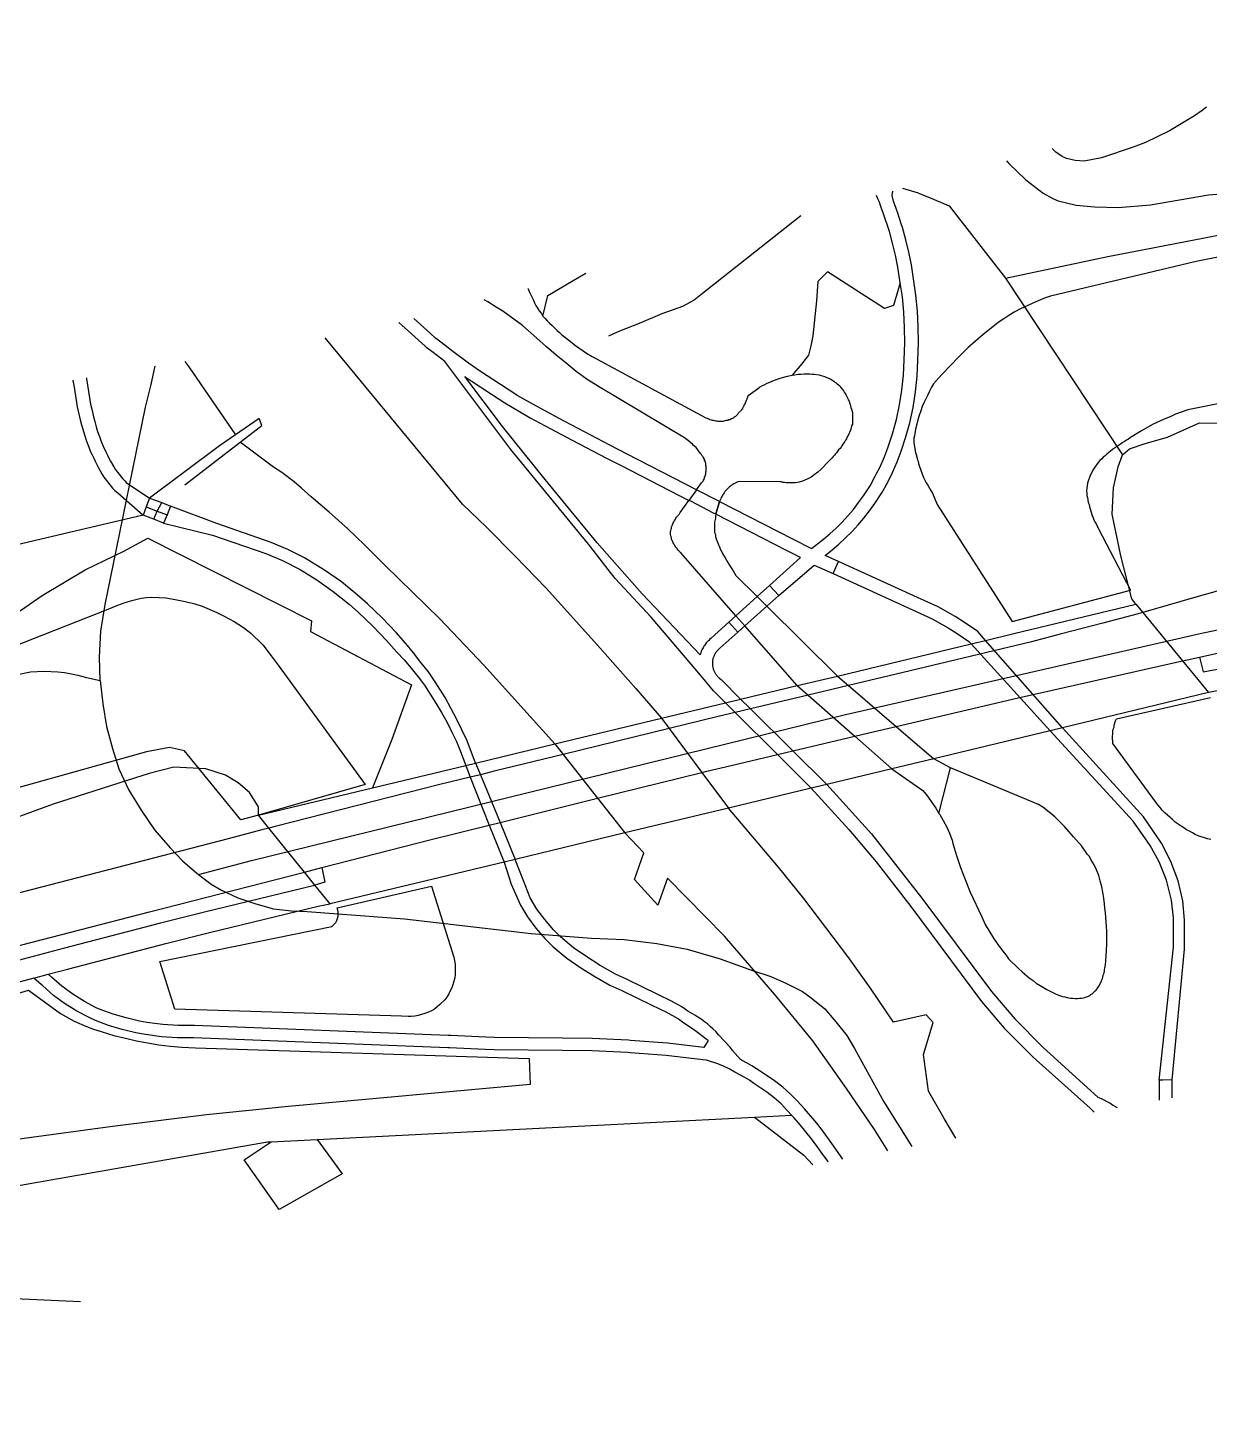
# Model space of a CAD drawing. Header units: millimetres. Extents: x 111502 to 977541, y 8702 to 1044108.
# Drawn here: x 974036.4 to 974208.9, y 473722.9 to 473924.1 of the extents above; entities that cross this region are included whole.
import ezdxf

# ---------------------------------------------------------------- set-up
doc = ezdxf.new("R2010")
doc.units = ezdxf.units.MM
doc.header["$LTSCALE"] = 0.25
doc.layers.add('X HVSS Site Background', color=8, linetype='Continuous')

# ---------------------------------------------------------------- blocks, each defined once
blk = doc.blocks.new('OS MAP')
at = {"layer": 'X HVSS Site Background'}
for points in [[(487843.15, 238341.91), (487850.9, 238343.95), (487937.4, 238365.2), (487989.4, 238377.05), (488000, 238379.3), (488041.55, 238388.2), (488073.7, 238394.65), (488078.6, 238395.65), (488095.2, 238399), (488111.8, 238402.7), (488117.55, 238403.95), (488121, 238404.75), (488146.95, 238410.15), (488179.5, 238416.4), (488208.02, 238421.15), (488240.8, 238426.6)], [(487961.12, 238446.07), (487961.46, 238445.68), (487963.93, 238443.28), (487966.46, 238441.31), (487967.87, 238440.55), (487968.66, 238440.22), (487971.27, 238439.58), (487973.97, 238439.33), (487977.39, 238439.26), (487982.15, 238439.64), (487990.58, 238441.1), (488004.69, 238442.2)], [(487978.03, 238403.14), (487979.05, 238404.04), (487981.35, 238404.8), (487984.63, 238405.72), (487989.28, 238407.8), (487992.36, 238407.78), (487998.27, 238409.52), (488011.95, 238412.15), (488026.1, 238413.9), (488038.4, 238417.04), (488055.01, 238419.94), (488068.81, 238422.82), (488083.92, 238427.95), (488091.59, 238432), (488095.85, 238434.47), (488098.07, 238436.6), (488101.5, 238441.97), (488105.3, 238447.2), (488106.3, 238448.58), (488092.3, 238465.5), (488091.82, 238465.37), (488089.01, 238464.6)], [(488000, 238433.6), (487988.8, 238431.35), (487967.55, 238426.3), (487966.65, 238426), (487965.75, 238425.6), (487964.85, 238425.25), (487963.15, 238424.45), (487962.3, 238424), (487961.45, 238423.5), (487960.7, 238423), (487959.9, 238422.45), (487957.65, 238420.65), (487956.95, 238420.05), (487956.2, 238419.4), (487955.5, 238418.8), (487954.15, 238417.45), (487951.65, 238414.85), (487950.45, 238413.5), (487950.15, 238413), (487949.85, 238412.45), (487949.6, 238411.9), (487949.35, 238411.3), (487949.05, 238410.75), (487948.8, 238410.2), (487948.6, 238409.55), (487948.35, 238408.9), (487948.15, 238408.25), (487948, 238407.6), (487947.8, 238406.9), (487947.7, 238406.2), (487947.65, 238405.9), (487947.6, 238405.55), (487947.6, 238404.9), (487947.8, 238403.5), (487947.9, 238403.2), (487948, 238402.85), (487948.05, 238402.5), (487948.2, 238402.2), (487948.25, 238401.9), (487948.4, 238401.45), (487949, 238399.85), (487949.4, 238399.05), (487949.6, 238398.7), (487949.85, 238398.3), (487950.05, 238397.95), (487950.3, 238397.55), (487951, 238395.9), (487961.95, 238378.8), (487979.2, 238383.4)], [(488000, 238412.2), (487987.6, 238409.7), (487985.8, 238409.1), (487985, 238408.7), (487984.1, 238408.35), (487982.4, 238407.55), (487980.8, 238406.65), (487979.2, 238405.65), (487978.9, 238405.45), (487978.6, 238405.3), (487978.35, 238405.1), (487978, 238404.9), (487977.75, 238404.7), (487976.85, 238404.1), (487976.6, 238403.9), (487976.3, 238403.7), (487976, 238403.45), (487975.75, 238403.25), (487975.5, 238403), (487975.2, 238402.8), (487975, 238402.55), (487974.75, 238402.3), (487974.5, 238402), (487974.1, 238401.5), (487973.7, 238400.9), (487973.25, 238400), (487973.05, 238399.3), (487972.95, 238399), (487972.9, 238398.6), (487972.85, 238398.3), (487972.8, 238397.9), (487972.85, 238397.6), (487972.85, 238397.2), (487972.95, 238396.9), (487973.05, 238396.2), (487973.15, 238395.9), (487973.2, 238395.55), (487973.3, 238395.25), (487973.4, 238394.9), (487973.6, 238394.3), (487973.75, 238393.95), (487973.85, 238393.65), (487974, 238393.35), (487974.2, 238393.05), (487974.5, 238392.45), (487979.2, 238383.4)], [(487990.28, 238453.89), (487989.67, 238453.42), (487988.57, 238452.64), (487984.91, 238450.42), (487981.41, 238448.73), (487979.59, 238448.06), (487974.99, 238446.47), (487972.42, 238446.02), (487971.14, 238446.09), (487969.88, 238446.41), (487969.25, 238446.69), (487968.3, 238447.34), (487967.78, 238447.85)], [(487960.96, 238428.92), (487975.91, 238432.07), (487996.84, 238436.14), (488003.32, 238437.25), (488008.57, 238438.33), (488018.44, 238440.22), (488025.03, 238441.45), (488031.52, 238442.76), (488038.18, 238443.89), (488043.08, 238445.07), (488044.56, 238445.54), (488046.34, 238446.11), (488058.74, 238449.59), (488059.25, 238451.39)], [(487936.58, 238387.55), (487934.61, 238388.45), (487935.65, 238389.26), (487936.65, 238390.12), (487937.62, 238391.01), (487938.55, 238391.94), (487939.44, 238392.91), (487940.3, 238393.92), (487941.11, 238394.96), (487941.88, 238396.03), (487942.9, 238397.61), (487943.72, 238399.07), (487944.46, 238400.56), (487945.13, 238402.1), (487945.72, 238403.66), (487946.38, 238405.62), (487946.99, 238407.83), (487947.46, 238410.07), (487947.8, 238412.33), (487948.04, 238414.62), (487948.18, 238416.91), (487948.25, 238419.47), (487948.23, 238421.8), (487948.11, 238424.13), (487947.89, 238426.45), (487947.22, 238430.87), (487946.84, 238432.71), (487946.41, 238434.53), (487945.91, 238436.34), (487945.74, 238436.86), (487945.23, 238438.4), (487945, 238439.1), (487944.8, 238439.64), (487944.61, 238440.18), (487944.42, 238440.99), (487944.52, 238441.61)], [(487948.28, 238441.34), (487945.99, 238442.01)], [(487945.59, 238428.23), (487945.25, 238430.52), (487944.89, 238432.28), (487944.47, 238434.03), (487944, 238435.76), (487943.11, 238438.44), (487942.92, 238438.96), (487942.73, 238439.51), (487942.54, 238440.02), (487942.34, 238440.51), (487942.15, 238440.98)], [(487948.28, 238441.34), (487949.61, 238440.78), (487952.72, 238439.47), (487960.96, 238428.92)], [(487931.1, 238438.02), (487916.5, 238426.5), (487915.5, 238425.7), (487913.8, 238424.8), (487910.8, 238423.7), (487907.5, 238422.3), (487904.6, 238421.2), (487903, 238420.45)], [(487893.4, 238423.4), (487894.14, 238426.4), (487897.84, 238428.59), (487899.68, 238429.65)], [(487945.59, 238428.23), (487944.62, 238424.95), (487943.3, 238424.49), (487934.98, 238429.85), (487933.55, 238428.43), (487933.36, 238425.61), (487932.84, 238420.49), (487932.55, 238419.03), (487932.19, 238417.69), (487931.17, 238416.37), (487929.8, 238414.75)], [(487891.23, 238427.42), (487891.25, 238427.35), (487891.35, 238427.15), (487891.4, 238427), (487892, 238425.8), (487892.2, 238425.35), (487892.4, 238424.95), (487892.9, 238424.15), (487893.15, 238423.8), (487893.4, 238423.4)], [(487919.22, 238396.34), (487929.97, 238390.83), (487932.64, 238389.46), (487934.38, 238390.81), (487935.32, 238391.62), (487936.24, 238392.45), (487937.11, 238393.32), (487937.94, 238394.23), (487938.75, 238395.18), (487939.51, 238396.16), (487940.23, 238397.16), (487941.19, 238398.64), (487941.95, 238400.01), (487942.15, 238400.41), (487942.65, 238401.4), (487943.28, 238402.85), (487943.84, 238404.33), (487944.47, 238406.21), (487945.05, 238408.3), (487945.49, 238410.42), (487945.82, 238412.58), (487946.05, 238414.79), (487946.18, 238417), (487946.25, 238419.49), (487946.23, 238421.74), (487946.11, 238423.98), (487945.9, 238426.21), (487945.59, 238428.23)], [(487960.96, 238428.92), (487978.03, 238403.14)], [(487915.87, 238398.05), (487916.6, 238399.05), (487916.7, 238399.15), (487916.8, 238399.3), (487916.85, 238399.45), (487916.95, 238399.6), (487917, 238399.75), (487917, 238399.9), (487917.1, 238400.05), (487917.2, 238400.35), (487917.2, 238400.65), (487917.25, 238400.8), (487917.25, 238401.45), (487917.2, 238401.6), (487917.2, 238401.9), (487917.1, 238402.2), (487917, 238402.35), (487917, 238402.5), (487916.8, 238402.8), (487916.75, 238402.9), (487916.65, 238403.05), (487916.6, 238403.2), (487916.4, 238403.4), (487915.8, 238404.2), (487915.4, 238404.5), (487915.25, 238404.7), (487915.05, 238404.85), (487914.7, 238405.2), (487914.3, 238405.5), (487914.1, 238405.6), (487901.55, 238413.1), (487899.9, 238414.15), (487898.3, 238415.3), (487896.8, 238416.5), (487895.35, 238417.7), (487893.95, 238418.9), (487892.55, 238420.15), (487890.45, 238422), (487887.6, 238424.1), (487886.6, 238424.7), (487885.4, 238425.45), (487884.86, 238425.74)], [(487893.4, 238423.4), (487893.75, 238423.05), (487894.05, 238422.7), (487894.4, 238422.35), (487894.8, 238422), (487895.5, 238421.3), (487895.85, 238421), (487896.2, 238420.65), (487896.6, 238420.35), (487897, 238420), (487898.2, 238419.1), (487899.8, 238418), (487900.6, 238417.5), (487917.2, 238408.55), (487917.4, 238408.5), (487917.5, 238408.45), (487917.65, 238408.4), (487917.8, 238408.3), (487918, 238408.25), (487918.15, 238408.2), (487918.3, 238408.2), (487918.6, 238408.1), (487918.8, 238408.1), (487918.95, 238408.05), (487919.75, 238408.05), (487920.2, 238408.2), (487920.4, 238408.2), (487920.55, 238408.3), (487920.7, 238408.3), (487920.85, 238408.4), (487921.15, 238408.5), (487921.3, 238408.6), (487921.4, 238408.7), (487921.6, 238408.8), (487921.9, 238409.1), (487922, 238409.25), (487922.4, 238409.65), (487922.45, 238409.8), (487922.6, 238409.9), (487922.65, 238410.1), (487922.75, 238410.2), (487922.8, 238410.4), (487922.95, 238410.6), (487923.15, 238411.1), (487923.25, 238411.3), (487923.35, 238411.55), (487923.4, 238411.8), (487923.75, 238412.05), (487924.05, 238412.3), (487924.4, 238412.55), (487924.75, 238412.75), (487925.05, 238413), (487925.4, 238413.2), (487925.8, 238413.4), (487926.15, 238413.6), (487926.55, 238413.75), (487927.25, 238414.05), (487928.05, 238414.35), (487928.95, 238414.55), (487929.35, 238414.65), (487929.8, 238414.75)], [(487920.07, 238366.94), (487918.32, 238368.71), (487916.71, 238370.62), (487909.23, 238379.47), (487903.98, 238385.08), (487900.06, 238390.1), (487888.76, 238403.94), (487879.12, 238416.76), (487877.21, 238418.21), (487876.53, 238418.73), (487876.24, 238418.99), (487874.26, 238420.78), (487872.4, 238422.45)], [(487915.87, 238398.05), (487905.72, 238403.25), (487903.2, 238404.57), (487899.52, 238406.49), (487895.82, 238408.42), (487892.47, 238410.22), (487889.76, 238411.77), (487887.24, 238413.39), (487884.33, 238415.28), (487882.56, 238416.52), (487880.3, 238418.24), (487879.61, 238418.76), (487878.53, 238419.59), (487877.74, 238420.19), (487877.01, 238420.85), (487876.06, 238421.71), (487874.59, 238423.03)], [(487881.7, 238395.95), (487861.65, 238420.24)], [(487828.8, 238370.2), (487828.7, 238373.6), (487828.9, 238377.4), (487829.5, 238381.3), (487830.3, 238385.1), (487835.4, 238410.1), (487836.2, 238413.2), (487836.8, 238416.06)], [(487841.13, 238416.78), (487841.75, 238416), (487848.55, 238406.05)], [(487824.8, 238414.04), (487824.8, 238414), (487825, 238413), (487825.45, 238410.15), (487825.85, 238408.25), (487826.05, 238407.5), (487826.55, 238405.9), (487826.8, 238405.15), (487827.1, 238404.4), (487827.4, 238403.6), (487827.6, 238403.15), (487827.85, 238402.65), (487828.05, 238402.2), (487828.3, 238401.75), (487828.55, 238401.25), (487829.05, 238400.35), (487829.35, 238399.9), (487830.25, 238398.7), (487830.6, 238398.3), (487830.95, 238397.95), (487831.35, 238397.6), (487835.05, 238394.35)], [(487826.79, 238414.37), (487826.8, 238414.25), (487826.95, 238413.3), (487827.1, 238412.4), (487827.25, 238411.45), (487827.4, 238410.55), (487827.6, 238409.6), (487827.8, 238408.7), (487828, 238408), (487828.2, 238407.25), (487828.4, 238406.55), (487828.7, 238405.8), (487828.95, 238405.1), (487829.25, 238404.4), (487829.65, 238403.5), (487829.85, 238403.1), (487830.05, 238402.65), (487830.3, 238402.2), (487830.8, 238401.4), (487831, 238401.05), (487831.25, 238400.65), (487831.55, 238400.3), (487831.8, 238400), (487832.1, 238399.65), (487832.4, 238399.35), (487832.6, 238399.1), (487836, 238396.8)], [(487920.56, 238378.72), (487918.01, 238376.4), (487917.93, 238376.34), (487917.75, 238376.18), (487917.63, 238376.06), (487917.55, 238375.98), (487917.43, 238375.86), (487917.27, 238375.68), (487917.09, 238375.44), (487917, 238375.3), (487916.93, 238375.2), (487916.8, 238374.98), (487916.72, 238374.81), (487916.65, 238374.68), (487916.55, 238374.47), (487916.46, 238374.21), (487916.43, 238374.1), (487916.37, 238373.94), (487907.9, 238382.87), (487901.36, 238390.29), (487893.75, 238399.53), (487887.53, 238407.26), (487882.03, 238414.56), (487882.09, 238414.52), (487882.94, 238413.92), (487885.91, 238411.99), (487887.89, 238410.71), (487889.99, 238409.45), (487891.58, 238408.54), (487893.76, 238407.36), (487897.71, 238405.29), (487902.72, 238402.67), (487904.85, 238401.56), (487914.74, 238396.49)], [(487929.8, 238414.75), (487930.2, 238414.8), (487930.65, 238414.9), (487931.1, 238414.9), (487931.55, 238414.95), (487932.4, 238414.95), (487932.75, 238414.9), (487933.05, 238414.9), (487933.75, 238414.8), (487934.05, 238414.7), (487934.4, 238414.6), (487935, 238414.4), (487935.35, 238414.25), (487935.6, 238414.1), (487935.9, 238413.9), (487936.05, 238413.75), (487936.25, 238413.65), (487936.4, 238413.5), (487936.6, 238413.35), (487936.75, 238413.2), (487936.85, 238413), (487937.15, 238412.7), (487937.3, 238412.5), (487937.4, 238412.3), (487937.55, 238412.1), (487937.65, 238411.95), (487937.95, 238411.35), (487938, 238411.15), (487938.15, 238410.95), (487938.2, 238410.75), (487938.3, 238410.5), (487938.35, 238410.3), (487938.4, 238410.05), (487938.5, 238409.8), (487938.6, 238409.3), (487938.6, 238407.6), (487938.5, 238407.35), (487938.45, 238407.1), (487938.4, 238406.9), (487938.2, 238406.4), (487938.1, 238406.2), (487938, 238405.95), (487937.85, 238405.75), (487937.75, 238405.5), (487937.6, 238405.3), (487937.5, 238405.1), (487937.2, 238404.7), (487937.05, 238404.45), (487936.95, 238404.25), (487936.8, 238404.05), (487936.6, 238403.85), (487936.3, 238403.45), (487936.15, 238403.3), (487936, 238403.1), (487935.8, 238402.9), (487935.65, 238402.7), (487934.8, 238401.85), (487934.4, 238401.4), (487934, 238401), (487933.55, 238400.6), (487933.05, 238400.2), (487932.6, 238399.9), (487932, 238399.6), (487931.75, 238399.5), (487931.45, 238399.35), (487931.2, 238399.25), (487930.85, 238399.15), (487930.6, 238399.1), (487930.25, 238399.05), (487928.95, 238399.05), (487928.7, 238399.1), (487928.45, 238399.1), (487928.25, 238399.2), (487928.05, 238399.2), (487922.1, 238399.25), (487921.9, 238399.2), (487921.3, 238398.9), (487921.15, 238398.8), (487920.95, 238398.7), (487920.8, 238398.55), (487920.6, 238398.4), (487920, 238397.8), (487919.9, 238397.6), (487919.8, 238397.45), (487919.65, 238397.25), (487919.6, 238397.1), (487919.45, 238396.9), (487919.4, 238396.7), (487919.22, 238396.34)], [(487852, 238408.45), (487848.55, 238406.05)], [(487849.25, 238405), (487852.4, 238407.4), (487852, 238408.45)], [(487848.55, 238406.05), (487846.2, 238404.45), (487836, 238396.8)], [(487841.15, 238398.78), (487849.25, 238405)], [(487895.15, 238360.95), (487884.8, 238372.45), (487878.4, 238379.2), (487870.4, 238387), (487867.4, 238390), (487864.95, 238392.35), (487862.2, 238394.75), (487859.6, 238397), (487858.2, 238398.3), (487857.1, 238399.2), (487855.3, 238400.55), (487854.1, 238401.35), (487850.2, 238404.25), (487849.25, 238405)], [(487980, 238381.35), (487979.39, 238382.14), (487977.8, 238388.42), (487976.51, 238394.47), (487976.74, 238398.32), (487977.42, 238401.37), (487978.03, 238403.14)], [(488068, 238400.3), (488027.75, 238391.95), (488022.2, 238390.75), (488014.25, 238389), (488007.8, 238387.5), (488000, 238385.5), (487996.35, 238384.5), (487988.4, 238382.25), (487981, 238380.14)], [(487915.87, 238398.05), (487914.74, 238396.49)], [(487915.87, 238398.05), (487914.74, 238396.49)], [(487919.22, 238396.34), (487915.87, 238398.05)], [(487835.5, 238395.55), (487835.05, 238394.35)], [(487836, 238396.8), (487835.5, 238395.55)], [(487835.5, 238395.55), (487837.11, 238394.94)], [(487836, 238396.8), (487837.8, 238396.2)], [(487837.11, 238394.94), (487837.8, 238396.2)], [(487837.8, 238396.2), (487839.05, 238395.65)], [(487839.05, 238395.65), (487838.55, 238394.4)], [(487883.6, 238358.15), (487882.35, 238361.4), (487881.6, 238363), (487880.8, 238364.6), (487880, 238366.15), (487879.15, 238367.7), (487877.7, 238370), (487876.7, 238371.45), (487875.6, 238372.85), (487874.55, 238374.25), (487873.4, 238375.6), (487872, 238377.2), (487869.95, 238379.35), (487867.8, 238381.4), (487866.3, 238382.7), (487864, 238384.6), (487861.55, 238386.3), (487859, 238387.85), (487858.6, 238388.1), (487856.2, 238389.3), (487853.75, 238390.35), (487845.8, 238393.1), (487839.05, 238395.65)], [(487881.7, 238395.95), (487885.2, 238392.6), (487889.4, 238388.35), (487893.9, 238383.7), (487901.4, 238375.35), (487907, 238369.05), (487910.75, 238364.7)], [(487921.61, 238379.66), (487913.6, 238388.8), (487913.45, 238388.9), (487913.4, 238389), (487913.15, 238389.25), (487913.05, 238389.4), (487913, 238389.5), (487912.85, 238389.6), (487912.8, 238389.75), (487912.7, 238389.9), (487912.6, 238390), (487912.55, 238390.15), (487912.45, 238390.3), (487912.35, 238390.6), (487912.25, 238390.7), (487912.2, 238390.9), (487912.15, 238391.2), (487912.1, 238391.3), (487912.05, 238391.5), (487912.05, 238391.95), (487912.1, 238392.1), (487912.15, 238392.3), (487912.2, 238392.45), (487912.2, 238392.6), (487912.25, 238392.75), (487912.35, 238392.9), (487912.45, 238393.2), (487912.55, 238393.35), (487912.6, 238393.5), (487912.7, 238393.6), (487912.8, 238393.75), (487912.85, 238393.9), (487912.95, 238394.05), (487913.05, 238394.15), (487913.15, 238394.3), (487913.2, 238394.4), (487913.35, 238394.55), (487913.45, 238394.7), (487914.74, 238396.49)], [(487918.65, 238394.5), (487918.35, 238394.65), (487915, 238396.36), (487914.74, 238396.49)], [(487919.22, 238396.34), (487918.65, 238394.5)], [(487918.65, 238394.5), (487919.22, 238396.34)], [(487835.05, 238394.35), (487786.45, 238382.9), (487785.97, 238382.76)], [(487836.61, 238393.73), (487835.05, 238394.35)], [(487836.61, 238393.73), (487837.11, 238394.94)], [(487838.05, 238393.15), (487836.61, 238393.73)], [(487837.11, 238394.94), (487838.55, 238394.4)], [(487838.55, 238394.4), (487838.05, 238393.15)], [(487838.05, 238393.15), (487845.2, 238391.4), (487853, 238388.75), (487855.4, 238387.7), (487858, 238386.4), (487860.4, 238384.9), (487862.8, 238383.2), (487865.15, 238381.35), (487866.5, 238380.15), (487868.6, 238378.15), (487870.6, 238376.05), (487872.1, 238374.35), (487873.15, 238373.2), (487874.2, 238372), (487874.78, 238371.28), (487875.2, 238370.75), (487876.15, 238369.5), (487877.8, 238366.9), (487878.6, 238365.55), (487879.4, 238364.15), (487880.1, 238362.75), (487880.8, 238361.3), (487881.4, 238359.85), (487882.15, 238357.8)], [(487918.65, 238394.5), (487918.6, 238394.2), (487918.6, 238393.9), (487918.5, 238393.3), (487918.5, 238391.8), (487918.6, 238391.5), (487918.6, 238391.2), (487918.7, 238390.9), (487919.1, 238389.9), (487919.2, 238389.7), (487919.4, 238389.2), (487919.55, 238389), (487919.65, 238388.75), (487920.05, 238388.1), (487920.4, 238387.45), (487920.8, 238386.8), (487921.2, 238386.2), (487921.6, 238385.55), (487924.72, 238382.46)], [(487926.52, 238384.08), (487931.04, 238388.15), (487929.1, 238389.14), (487918.65, 238394.5)], [(487849.31, 238349.88), (487841.08, 238359.95), (487838.89, 238360.43), (487835.58, 238359.8), (487807.31, 238351.89)], [(487814.5, 238378.59), (487820.32, 238382.61), (487826.59, 238386.36), (487832.23, 238389.09), (487835.73, 238391), (487859.64, 238378.92), (487859.5, 238377.37), (487874.23, 238369.57), (487871.35, 238361.61), (487868.55, 238354.54)], [(487927.86, 238382.62), (487933.05, 238387.04), (487935.78, 238385.8)], [(487935.78, 238385.8), (487936.58, 238387.55)], [(487958.05, 238376.06), (487956.91, 238377.35), (487955.12, 238378.59), (487953.59, 238379.56), (487951.13, 238380.94), (487948.09, 238382.32), (487936.58, 238387.55)], [(487935.78, 238385.8), (487950.26, 238379.22), (487952.6, 238377.9), (487954.05, 238376.98), (487955.62, 238375.9), (487955.93, 238375.55)], [(487989.3, 238373.6), (487999.75, 238375.95), (488000, 238376), (488016, 238379.45), (488030.05, 238382.55), (488049.6, 238386.6), (488050.9, 238386.75), (488052.6, 238386.95), (488054.4, 238386.95), (488056.15, 238386.8), (488057.9, 238386.5), (488059.4, 238386.1), (488061, 238385.5), (488062.6, 238384.75), (488064.2, 238383.85), (488065.38, 238383.01)], [(487924.72, 238382.46), (487926.52, 238384.08)], [(487926.52, 238384.08), (487927.86, 238382.62)], [(487795.8, 238367.2), (487829.96, 238380.63), (487831.15, 238381.1), (487832.15, 238381.5), (487833.42, 238381.89), (487834.8, 238382.2), (487835.55, 238382.3), (487836.35, 238382.35), (487837.4, 238382.3), (487838.4, 238382.25), (487839.76, 238382.05), (487841.21, 238381.75), (487842.6, 238381.4), (487843.7, 238381.05), (487845.8, 238380.15), (487846.89, 238379.58), (487848.35, 238378.8), (487849.7, 238377.95), (487850.8, 238377.1), (487852.55, 238375.4), (487853.75, 238373.82), (487854.77, 238372.43), (487856.46, 238370.11), (487858.81, 238366.89), (487867.5, 238355), (487851.9, 238350.55)], [(487921.61, 238379.66), (487924.72, 238382.46)], [(487926.13, 238381.07), (487922.9, 238378.19)], [(487924.72, 238382.46), (487926.13, 238381.07)], [(487927.86, 238382.62), (487926.13, 238381.07)], [(487926.13, 238381.07), (487936.45, 238370.85)], [(487958.05, 238376.06), (487962.16, 238377.05), (487980, 238381.35)], [(487980, 238381.35), (487981, 238380.14)], [(487981, 238380.14), (487980.35, 238379.95), (487975.15, 238378.55), (487968.95, 238376.95), (487964.75, 238375.85), (487946, 238371.35), (487938.06, 238369.47), (487932.13, 238368.06), (487923.71, 238366.07), (487921.48, 238365.54), (487919.2, 238365), (487911.86, 238363.2), (487896.36, 238359.41), (487886.3, 238356.95), (487884.3, 238356.45), (487882.83, 238356.09), (487878.4, 238355), (487854.35, 238348.9), (487853.42, 238348.66)], [(487920.56, 238378.72), (487921.61, 238379.66)], [(487922.9, 238378.19), (487921.61, 238379.66)], [(487981, 238380.14), (487986.82, 238373.05)], [(487989.3, 238373.6), (487989.8, 238371.45), (488000, 238373.35)], [(487921.88, 238377.28), (487919.27, 238374.91), (487919.18, 238374.84), (487919.09, 238374.76), (487919.01, 238374.68), (487918.93, 238374.6), (487918.85, 238374.52), (487918.77, 238374.43), (487918.7, 238374.34), (487918.64, 238374.24), (487918.57, 238374.14), (487918.51, 238374.04), (487918.46, 238373.94), (487918.41, 238373.84), (487918.36, 238373.73), (487918.32, 238373.62), (487918.29, 238373.51), (487918.25, 238373.4), (487918.22, 238373.26), (487918.2, 238373.15), (487918.18, 238373.03), (487918.17, 238372.92), (487918.17, 238372.8), (487918.17, 238372.69), (487918.17, 238372.57), (487918.18, 238372.46), (487918.19, 238372.34), (487918.21, 238372.23), (487918.24, 238372.11), (487918.26, 238372), (487918.3, 238371.89), (487918.33, 238371.78), (487918.37, 238371.67), (487918.42, 238371.57), (487918.47, 238371.46), (487918.52, 238371.36), (487918.58, 238371.26), (487918.64, 238371.16), (487918.7, 238371.07), (487918.77, 238370.97), (487918.85, 238370.88), (487918.92, 238370.8), (487919, 238370.71), (487919.09, 238370.63), (487919.17, 238370.56), (487919.26, 238370.48), (487919.44, 238370.36), (487922.29, 238367.47)], [(487921.88, 238377.28), (487920.56, 238378.72)], [(487922.9, 238378.19), (487921.88, 238377.28)], [(487930.55, 238369.45), (487922.9, 238378.19)], [(487936.45, 238370.85), (487955.93, 238375.55)], [(487955.93, 238375.55), (487958.05, 238376.06)], [(487967.49, 238362.86), (487955.93, 238375.55)], [(487969.27, 238363.29), (487958.05, 238376.06)], [(488000, 238370.2), (487990.6, 238368.45)], [(487861.15, 238342.9), (487877.1, 238347), (487885.6, 238349.1), (487887.18, 238349.49), (487901.41, 238353.01), (487916.63, 238356.77), (487917.35, 238356.95), (487920.9, 238357.8), (487927.66, 238359.4), (487929.9, 238359.93), (487938.94, 238362.06), (487941, 238362.55), (487945, 238363.49), (487962.8, 238367.65), (487967.6, 238368.75), (487986.82, 238373.05)], [(487986.82, 238373.05), (487989.3, 238373.6)], [(487986.82, 238373.05), (487990.6, 238368.45)], [(487816.95, 238371.15), (487818.6, 238371.45), (487820.6, 238371.55), (487822.6, 238371.45), (487823.6, 238371.35), (487824.6, 238371.2), (487825.55, 238371), (487826.8, 238370.65), (487828.8, 238370.2)], [(487828.8, 238370.2), (487829.2, 238366.8), (487829.7, 238363.5), (487830.6, 238360.3), (487831.5, 238357.3), (487833, 238354.2), (487834.8, 238351.3), (487836.7, 238348.4), (487839, 238345.8), (487840.8, 238343.9), (487842.9, 238342.1), (487843.15, 238341.91)], [(487922.29, 238367.47), (487930.55, 238369.45)], [(487930.55, 238369.45), (487936.45, 238370.85)], [(487930.55, 238369.45), (487932.13, 238368.06), (487938.94, 238362.06), (487944.35, 238357.3)], [(487936.45, 238370.85), (487938.06, 238369.47), (487945, 238363.49), (487950.5, 238358.75)], [(487910.75, 238364.7), (487920.07, 238366.94)], [(487920.07, 238366.94), (487922.29, 238367.47)], [(487920.07, 238366.94), (487921.48, 238365.54), (487927.66, 238359.4), (487932.61, 238354.47)], [(487922.29, 238367.47), (487923.71, 238366.07), (487929.9, 238359.93), (487934.87, 238355.01)], [(487990.6, 238368.45), (487969.27, 238363.29)], [(487990.95, 238347), (487990.45, 238347.1), (487989.1, 238347.55), (487988.65, 238347.75), (487988.25, 238347.95), (487987.8, 238348.2), (487987.4, 238348.4), (487987, 238348.7), (487986.6, 238348.95), (487986.15, 238349.25), (487985.75, 238349.55), (487985.35, 238349.9), (487985, 238350.2), (487984.2, 238350.9), (487983.85, 238351.3), (487983.55, 238351.65), (487983.2, 238352.05), (487982.9, 238352.45), (487976.65, 238361), (487976.65, 238361.35), (487976.6, 238361.7), (487976.6, 238362.05), (487976.65, 238362.4), (487976.65, 238362.75), (487976.7, 238363.1), (487976.8, 238363.4), (487976.8, 238363.7), (487977, 238364.3), (487977.15, 238364.6), (487990.9, 238367.7)], [(487895.15, 238360.95), (487910.75, 238364.7)], [(487910.75, 238364.7), (487911.86, 238363.2), (487916.63, 238356.77), (487920.5, 238351.55)], [(487969.27, 238363.29), (487967.49, 238362.86)], [(487985.3, 238311.9), (487987.08, 238331), (487987.1, 238335.2), (487986.85, 238338.05), (487986.16, 238340.97), (487985.11, 238343.8), (487983.72, 238346.46), (487981.12, 238350.32), (487969.27, 238363.29)], [(487883.6, 238358.15), (487895.15, 238360.95)], [(487895.15, 238360.95), (487896.36, 238359.41), (487901.41, 238353.01), (487905.4, 238347.95)], [(487967.49, 238362.86), (487950.5, 238358.75)], [(487983.4, 238311.85), (487985.5, 238331.29), (487985.49, 238335.56), (487985.21, 238338.14), (487984.47, 238341.04), (487983.37, 238343.74), (487982.06, 238346.1), (487979.6, 238349.67), (487967.49, 238362.86)], [(487851.9, 238350.55), (487851.9, 238351.75), (487850.6, 238353.85), (487848.96, 238355.28), (487847.1, 238356.4), (487844.2, 238357.3), (487839.54, 238357.54), (487835.96, 238356.64), (487832.74, 238355.62), (487821.92, 238352.15), (487812.57, 238348.74), (487801.46, 238344.91), (487792, 238341.9), (487779, 238338.2), (487766.55, 238335), (487740.55, 238329), (487723.2, 238325.45), (487719.15, 238324.65), (487715, 238323.95), (487692, 238322.25), (487658.8, 238320.1), (487623.05, 238318.65), (487622, 238319.2)], [(487868.55, 238354.54), (487882.15, 238357.8)], [(487882.15, 238357.8), (487883.6, 238358.15)], [(487882.15, 238357.8), (487882.83, 238356.09), (487885.6, 238349.1), (487887.75, 238343.7)], [(487883.6, 238358.15), (487884.3, 238356.45), (487887.18, 238349.49), (487889.4, 238344.1)], [(487944.35, 238357.3), (487934.87, 238355.01)], [(487950.5, 238358.75), (487944.35, 238357.3)], [(487944.35, 238357.3), (487948.9, 238354.15), (487949.55, 238353.3), (487950.2, 238352.4), (487950.8, 238351.55), (487951.25, 238350.81)], [(487952.95, 238357.45), (487950.5, 238358.75)], [(487951.25, 238350.81), (487952.95, 238357.45)], [(487951.25, 238350.81), (487951.35, 238350.65), (487951.85, 238349.75), (487952.4, 238348.8), (487952.8, 238347.9), (487953, 238347.4), (487953.15, 238346.9), (487953.25, 238346.4), (487953.8, 238344.65), (487954.4, 238342.9), (487955.05, 238341.15), (487955.8, 238339.3), (487957.5, 238335.7), (487958, 238334.6), (487959.2, 238332.6), (487959.85, 238331.65), (487960.55, 238330.7), (487961, 238330.15), (487961.4, 238329.6), (487962.85, 238328.15), (487963.4, 238327.7), (487964.4, 238326.8), (487965, 238326.4), (487965.45, 238326.05), (487966, 238325.7), (487967, 238325.1), (487967.6, 238324.8), (487968.15, 238324.5), (487968.7, 238324.3), (487969.3, 238324.1), (487969.6, 238324.05), (487969.9, 238323.95), (487970.5, 238323.85), (487970.8, 238323.85), (487971.15, 238323.8), (487971.45, 238323.8), (487971.75, 238323.85), (487972.05, 238323.85), (487972.4, 238323.9), (487972.65, 238324), (487972.8, 238324.05), (487973, 238324.1), (487973.15, 238324.2), (487973.25, 238324.25), (487973.4, 238324.35), (487973.6, 238324.45), (487974.05, 238324.9), (487974.2, 238325), (487974.6, 238325.6), (487974.95, 238326.3), (487975, 238326.5), (487975.1, 238326.7), (487975.15, 238326.9), (487975.2, 238327.15), (487975.25, 238327.35), (487975.35, 238327.55), (487975.4, 238327.8), (487975.4, 238328), (487975.45, 238328.2), (487975.55, 238328.7), (487975.55, 238328.9), (487975.6, 238329.1), (487975.6, 238329.6), (487975.65, 238329.8), (487975.65, 238330.25), (487975.7, 238330.5), (487975.7, 238330.95), (487975.75, 238331.6), (487975.75, 238333.6), (487975.7, 238334.3), (487975.6, 238335.6), (487975.55, 238336.3), (487975.45, 238336.95), (487975.4, 238337.6), (487975.3, 238338.45), (487975.15, 238339.3), (487975, 238340.1), (487974.8, 238340.95), (487974.6, 238341.75), (487974.25, 238342.55), (487973.9, 238343.3), (487973.4, 238344.1), (487973.2, 238344.5), (487972.9, 238344.85), (487972.65, 238345.25), (487972.4, 238345.6), (487972.1, 238346), (487970.9, 238347.4), (487970.2, 238348.15), (487969.55, 238348.9), (487968.15, 238350.3), (487967.6, 238350.8), (487966.4, 238351.7), (487965.8, 238352.1), (487952.95, 238357.45)], [(487934.87, 238355.01), (487932.61, 238354.47)], [(487934.87, 238355.01), (487941.41, 238347.82), (487948.76, 238338.45), (487958.92, 238324.79), (487962.34, 238320.8), (487966.42, 238316.68), (487974.5, 238309.35)], [(487851.9, 238350.55), (487868.55, 238354.54)], [(487932.61, 238354.47), (487920.5, 238351.55)], [(487932.61, 238354.47), (487938.08, 238348.48), (487942.07, 238343.72), (487947.13, 238337.22), (487957.45, 238323.34), (487960.78, 238319.46), (487964.99, 238315.21), (487973.3, 238307.8)], [(487920.5, 238351.55), (487905.4, 238347.95)], [(487953.69, 238303.4), (487952.02, 238306.27), (487949.71, 238310.25), (487949, 238315.6), (487950.4, 238320.3), (487949.4, 238321.4), (487944.6, 238320.35), (487941.35, 238325.15), (487937.95, 238329.9), (487931.5, 238338.4), (487927.8, 238342.95), (487920.5, 238351.55)], [(487851.9, 238350.55), (487849.31, 238349.88)], [(487853.42, 238348.66), (487851.9, 238350.55)], [(487853.42, 238348.66), (487852.4, 238348.4), (487847.5, 238347.1), (487798.2, 238334.35)], [(487858.6, 238342.25), (487853.42, 238348.66)], [(487905.4, 238347.95), (487889.4, 238344.1)], [(487908.15, 238345.05), (487905.4, 238347.95)], [(487911.6, 238341.35), (487910.2, 238337.4), (487906.8, 238341.15), (487908.14, 238345.03), (487908.15, 238345.05)], [(487887.75, 238343.7), (487888.8, 238340.5), (487890.15, 238337.4), (487891.2, 238335.7), (487892.4, 238334.05), (487893.7, 238332.55), (487894.9, 238331.35), (487896.9, 238329.7), (487898.8, 238328.35), (487901, 238327), (487903.2, 238325.75), (487904.95, 238324.95), (487909.35, 238322.8), (487911.35, 238321.85), (487913.2, 238320.8), (487913.8, 238320.4), (487915.6, 238319.15), (487917.4, 238317.8), (487917.55, 238317.65), (487916.9, 238316.65), (487911.6, 238317.25), (487906.2, 238317.65), (487905.9, 238317.7), (487900.6, 238317.95), (487896.3, 238318), (487886.35, 238318.1), (487885.1, 238318.15), (487880, 238318.4), (487879.6, 238318.4), (487842.55, 238319.85), (487840.2, 238319.85), (487837.95, 238320), (487835.6, 238320.3), (487834.55, 238320.5), (487832.6, 238320.95), (487830.7, 238321.5), (487828.8, 238322.2), (487828.2, 238322.45), (487826.5, 238323.35), (487824.8, 238324.4), (487823.2, 238325.6), (487821.7, 238326.9), (487821.2, 238327.35)], [(487858.6, 238342.25), (487861.15, 238342.9)], [(487861.15, 238342.9), (487861.6, 238340.75), (487860.15, 238340.32)], [(487887.75, 238343.7), (487862.35, 238337.6)], [(487889.4, 238344.1), (487887.75, 238343.7)], [(487937.19, 238300.32), (487936.65, 238301.15), (487935.85, 238302.3), (487934.25, 238304.5), (487933.4, 238305.6), (487931.6, 238307.7), (487930.6, 238308.8), (487929.6, 238309.8), (487928.45, 238310.85), (487927.25, 238311.75), (487925.3, 238313.1), (487924.6, 238313.5), (487923.95, 238313.95), (487923.25, 238314.35), (487922.4, 238314.8), (487922.25, 238314.9), (487921.9, 238315.3), (487921.1, 238316.2), (487920.75, 238316.7), (487919.05, 238318.5), (487918.65, 238318.95), (487918.25, 238319.35), (487917.85, 238319.7), (487917.45, 238320.1), (487917, 238320.4), (487916.55, 238320.75), (487916.05, 238321.05), (487915.6, 238321.35), (487914.6, 238321.95), (487913.7, 238322.55), (487912.2, 238323.4), (487910.2, 238324.35), (487905.75, 238326.55), (487904, 238327.35), (487901.8, 238328.6), (487899.7, 238329.95), (487897.9, 238331.2), (487896, 238332.8), (487894.95, 238333.8), (487893.7, 238335.3), (487892.55, 238336.85), (487891.55, 238338.5), (487890.55, 238341.1), (487889.4, 238344.1)], [(487798.6, 238326.8), (487817.35, 238331.6), (487836, 238336.45), (487858.6, 238342.25)], [(487843.15, 238341.91), (487845, 238340.5), (487846.5, 238339.6), (487848.9, 238338.5), (487851.5, 238337.6), (487854.1, 238336.9), (487856.7, 238336.6), (487859, 238336.5), (487873.2, 238335.4), (487891.7, 238333.3), (487900.5, 238332.6), (487905.3, 238332.4), (487910.05, 238331.8), (487914.5, 238331), (487919.3, 238329.6), (487924, 238327.9), (487926.7, 238327), (487929, 238326), (487931.3, 238324.8), (487932.6, 238323.9), (487934.6, 238322.3), (487936.2, 238320.4), (487937.8, 238318.4), (487938.9, 238316.5), (487943.2, 238308.7), (487947.29, 238302.2)], [(487860.15, 238340.32), (487858.6, 238342.25)], [(487943.77, 238301.55), (487941.85, 238304.65), (487937.74, 238310.67), (487932.85, 238317.61), (487927.24, 238324.4), (487919.95, 238332.9), (487911.6, 238341.35)], [(487860.15, 238340.32), (487859.9, 238340.25), (487844, 238336.4), (487837.6, 238334.8), (487823.4, 238331.1), (487810.95, 238327.8)], [(487863.4, 238337), (487877.15, 238340.2), (487880.4, 238329.8), (487880.6, 238328.8), (487880.6, 238327.3), (487880.55, 238326.8), (487880.4, 238326.3), (487880.3, 238325.8), (487880.15, 238325.35), (487879.9, 238324.9), (487879.7, 238324.45), (487879.4, 238324), (487879.1, 238323.6), (487878.4, 238322.9), (487878, 238322.55), (487877.6, 238322.25), (487877.15, 238322), (487876.7, 238321.8), (487876.2, 238321.6), (487875.2, 238321.3), (487874.75, 238321.2), (487874.2, 238321.15), (487873.75, 238321.15), (487872.8, 238321.2), (487839.7, 238322.25), (487837.5, 238329.2)], [(487862.35, 238337.6), (487860.15, 238340.32)], [(487821.2, 238327.35), (487824.2, 238328.1), (487838.4, 238331.8), (487844.75, 238333.4), (487860.6, 238337.25), (487862.3, 238337.59), (487862.35, 238337.6)], [(487837.5, 238329.2), (487862.6, 238334.3), (487863.2, 238334.9), (487863.35, 238335.15), (487863.5, 238335.6), (487863.55, 238335.85), (487863.55, 238336.45), (487863.5, 238336.7), (487863.4, 238337)], [(487819.1, 238326.75), (487811.8, 238324.8)], [(487819.1, 238326.75), (487821.2, 238327.35)], [(487929.72, 238306.76), (487929.15, 238307.4), (487928.2, 238308.4), (487927.2, 238309.3), (487926.1, 238310.1), (487924.8, 238311), (487924.2, 238311.4), (487923.6, 238311.85), (487922.9, 238312.25), (487922.25, 238312.6), (487921.45, 238313.05), (487920.6, 238313.5), (487919.8, 238313.9), (487918.95, 238314.25), (487917.3, 238314.8), (487916.75, 238314.85), (487911.4, 238315.45), (487906.15, 238315.85), (487905.8, 238315.9), (487900.55, 238316.15), (487896.3, 238316.2), (487886.3, 238316.3), (487885, 238316.35), (487879.8, 238316.6), (487879.55, 238316.6), (487842.4, 238318.05), (487840.1, 238318.05), (487837.75, 238318.2), (487835.4, 238318.55), (487834, 238318.8), (487832, 238319.25), (487830, 238319.85), (487828.1, 238320.6), (487827.2, 238321), (487825.4, 238321.95), (487823.6, 238323.05), (487822, 238324.25), (487820.4, 238325.65), (487820.2, 238325.85), (487819.1, 238326.75)], [(487649.75, 238266.35), (487664.15, 238272.7), (487673.8, 238276.75), (487686.15, 238281.65), (487704.95, 238288.55), (487722.8, 238294.95), (487750.55, 238304.2), (487774.1, 238311.55), (487818.35, 238325), (487823, 238321.6), (487825, 238320.5), (487826.8, 238319.7), (487827.8, 238319.3), (487828.95, 238318.95), (487830.8, 238318.4), (487832.5, 238318), (487834.1, 238317.6), (487837.35, 238317.05), (487839, 238316.85), (487840.7, 238316.7), (487842.7, 238316.6), (487891.4, 238315.05)], [(487891.4, 238315.05), (487891.55, 238311.25), (487856.3, 238308.05), (487844.3, 238306.8), (487830.6, 238305.1), (487813.7, 238302.8), (487805.55, 238301.6), (487799.6, 238300.6), (487766.4, 238294.65), (487760, 238293.65), (487753.6, 238292.55), (487746, 238291.05), (487734.35, 238288.4), (487702.8, 238280.8), (487700.2, 238280.2), (487697.7, 238279.55), (487695.15, 238278.8), (487692.55, 238278), (487650.4, 238264.25), (487649.75, 238266.35)], [(487983.4, 238311.85), (487983.37, 238308.94)], [(487985.3, 238311.9), (487983.94, 238311.86), (487983.4, 238311.85)], [(487985.3, 238309.3), (487985.3, 238311.9)], [(487977.3, 238307.81), (487976.6, 238308.2), (487976.2, 238308.5), (487975.8, 238308.7), (487975.35, 238308.95), (487974.95, 238309.15), (487974.5, 238309.35)], [(487924.32, 238306.48), (487929.72, 238306.76)], [(487935.08, 238299.92), (487935, 238300.05), (487934.2, 238301.15), (487933.45, 238302.2), (487932.65, 238303.3), (487931.8, 238304.35), (487931, 238305.35), (487930.05, 238306.4), (487929.72, 238306.76)], [(487973.3, 238307.8), (487973.91, 238307.18)], [(487860.45, 238303.2), (487924.32, 238306.48)], [(487924.32, 238306.48), (487931.52, 238300.94), (487932.83, 238299.5)], [(487695.51, 238275.12), (487699.5, 238276.1), (487736.4, 238282.55), (487777.45, 238289.6), (487810.45, 238295.4), (487853.2, 238302.85), (487853.75, 238302.85)], [(487860.45, 238303.2), (487864.1, 238298.2), (487854.9, 238293), (487849.8, 238300.25), (487853.75, 238302.85)], [(487853.75, 238302.85), (487860.45, 238303.2)], [(487825.91, 238279.53), (487801.35, 238280.65), (487769.9, 238281.2), (487764.2, 238281), (487758.45, 238280.75), (487752.8, 238280.3), (487746.75, 238279.7), (487740.7, 238278.85), (487736.2, 238278.1), (487731.65, 238277.15), (487726.9, 238276), (487722.2, 238274.8), (487717.5, 238273.65), (487708.2, 238271.65), (487698.01, 238268.65)]]:
    blk.add_lwpolyline(points, dxfattribs=at)

msp = doc.modelspace()

# ---------------------------------------------------------------- block references
at = {"lineweight": 0}
msp.add_blockref('OS MAP', (486218.2, 235458.61), dxfattribs=at)

doc.saveas('drawing.dxf')
